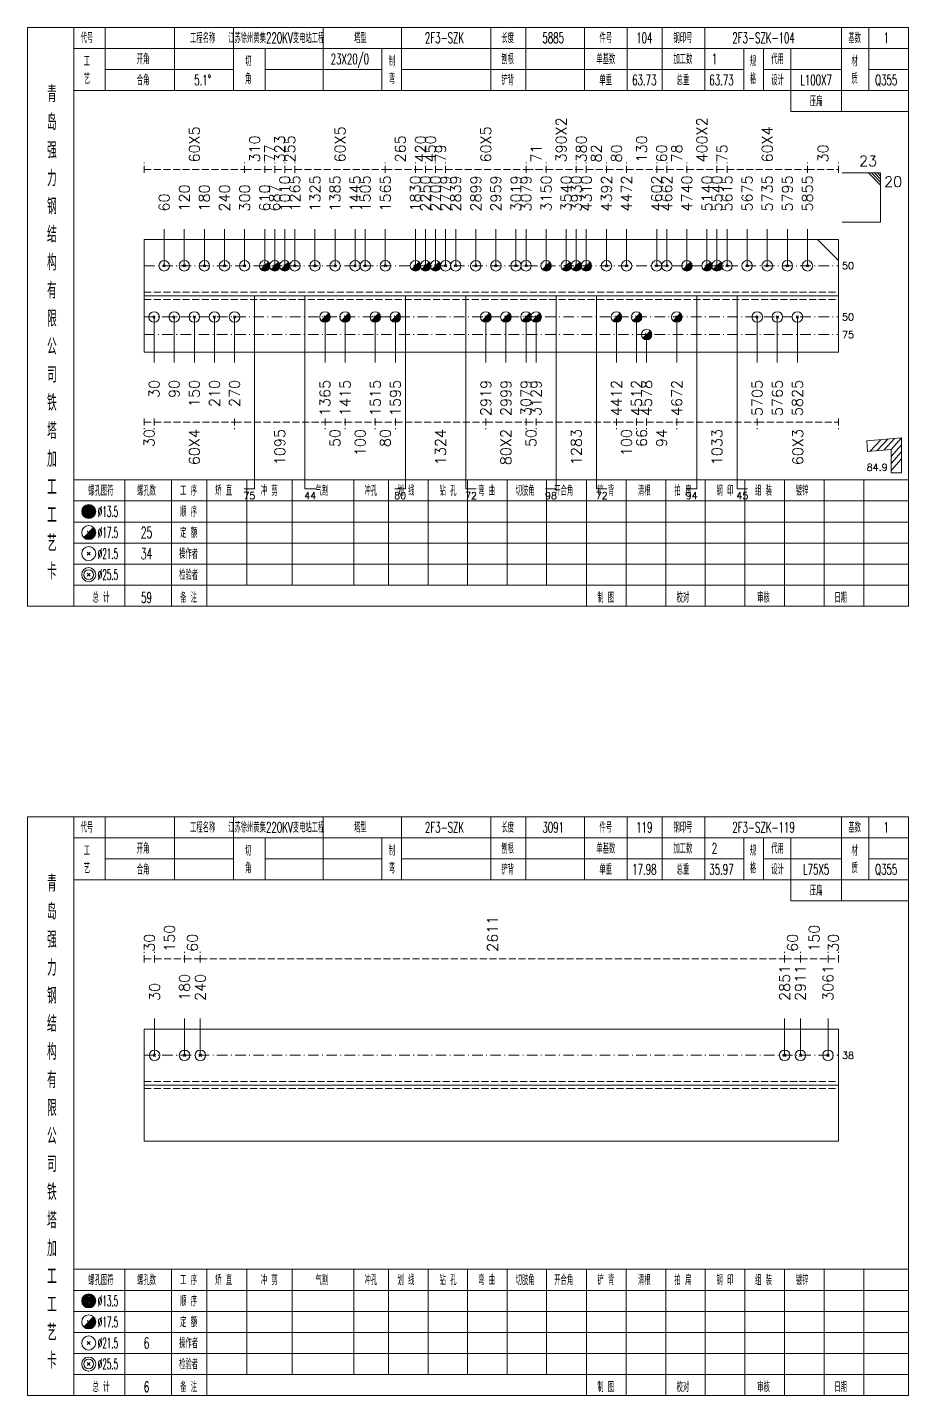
# Model space of a CAD drawing. Extents: x 0 to 4623, y -1159 to 4890.
# Drawn here: x 934.2 to 1185.6, y 4500 to 4890 of the extents above; entities that cross this region are included whole.
import ezdxf
from ezdxf.enums import TextEntityAlignment as Align

# ---------------------------------------------------------------- set-up
doc = ezdxf.new("R2010")
doc.units = 0
doc.header["$MEASUREMENT"] = 0
doc.linetypes.add('一点画线', pattern=[5.2, 3, -1, 0.2, -1])
doc.linetypes.add('虚线', pattern=[2.75, 2, -0.75])
doc.layers.get('0').update_dxf_attribs({"linetype": 'CONTINUOUS', "lineweight": 25})
for name, color, linetype, lineweight in [('1', 7, 'CONTINUOUS', 25), ('2', 7, 'CONTINUOUS', 25), ('4', 7, 'CONTINUOUS', 25), ('5', 7, 'CONTINUOUS', 25)]:
    doc.layers.add(name, color=color, linetype=linetype, lineweight=lineweight)
doc.styles.get("Standard").update_dxf_attribs({"font": 'simplex.shx', "width": 0.7, "height": 3, "bigfont": 'gbhzfs.shx'})

# ---------------------------------------------------------------- blocks, each defined once
blk = doc.blocks.new('孔21.5')
at = {"layer": '5', "color": 7, "linetype": 'Continuous', "lineweight": 13}
for p, q in [((-0.2, -0.2), (0.2, 0.2)), ((-0.2, 0.2), (0.2, -0.2))]:
    blk.add_line(p, q, dxfattribs=at)
blk.add_circle((0, 0), 1, dxfattribs=at)
blk = doc.blocks.new('孔17.5')
at = {"layer": '5', "color": 7, "linetype": 'Continuous', "lineweight": 13}
for p, q in [((-0.707, -0.707), (0.707, 0.707)), ((-0.2, 0.2), (0.2, -0.2))]:
    blk.add_line(p, q, dxfattribs=at)
blk.add_circle((0, 0), 1, dxfattribs=at)
for radius in [0.9, 0.8, 0.7, 0.6, 0.5, 0.4, 0.3, 0.2, 0.1]:
    blk.add_arc((0, 0), radius, 225, 45, dxfattribs=at)

msp = doc.modelspace()

# ---------------------------------------------------------------- linework, layer by layer
at = {"color": 8, "linetype": '虚线', "lineweight": 9}
for p, q in [((967.5, 4848.5), (967.5, 4851.5)), ((967.5, 4849.5), (996.172, 4849.5)), ((996.172, 4848.5), (996.172, 4851.5)), ((996.172, 4848.5), (996.172, 4851.5)), ((996.172, 4849.5), (1001.906, 4849.5)), ((1001.906, 4848.5), (1001.906, 4851.5)), ((1001.906, 4848.5), (1001.906, 4851.5)), ((1001.906, 4849.5), (1004.773, 4849.5)), ((1004.773, 4848.5), (1004.773, 4851.5)), ((1004.773, 4848.5), (1004.773, 4851.5)), ((1004.773, 4849.5), (1007.64, 4849.5)), ((1007.64, 4848.5), (1007.64, 4851.5)), ((1007.64, 4848.5), (1007.64, 4851.5)), ((1007.64, 4849.5), (1010.507, 4849.5)), ((1010.507, 4848.5), (1010.507, 4851.5)), ((1010.507, 4848.5), (1010.507, 4851.5)), ((1010.507, 4849.5), (1036.312, 4849.5)), ((1036.312, 4848.5), (1036.312, 4851.5)), ((1036.312, 4848.5), (1036.312, 4851.5)), ((1036.312, 4849.5), (1044.913, 4849.5)), ((1044.913, 4848.5), (1044.913, 4851.5)), ((1044.913, 4848.5), (1044.913, 4851.5)), ((1044.913, 4849.5), (1047.781, 4849.5)), ((1047.781, 4848.5), (1047.781, 4851.5)), ((1047.781, 4848.5), (1047.781, 4851.5)), ((1047.781, 4849.5), (1050.648, 4849.5)), ((1050.648, 4848.5), (1050.648, 4851.5)), ((1050.648, 4848.5), (1050.648, 4851.5)), ((1050.648, 4849.5), (1053.515, 4849.5)), ((1053.515, 4848.5), (1053.515, 4851.5)), ((1053.515, 4848.5), (1053.515, 4851.5)), ((1053.515, 4849.5), (1076.452, 4849.5)), ((1076.452, 4848.5), (1076.452, 4851.5)), ((1076.452, 4848.5), (1076.452, 4851.5)), ((1076.452, 4849.5), (1082.187, 4849.5)), ((1082.187, 4848.5), (1082.187, 4851.5)), ((1082.187, 4848.5), (1082.187, 4851.5)), ((1082.187, 4849.5), (1090.788, 4849.5)), ((1090.788, 4848.5), (1090.788, 4851.5)), ((1090.788, 4848.5), (1090.788, 4851.5)), ((1090.788, 4849.5), (1093.655, 4849.5)), ((1093.655, 4848.5), (1093.655, 4851.5)), ((1093.655, 4848.5), (1093.655, 4851.5)), ((1093.655, 4849.5), (1099.39, 4849.5)), ((1099.39, 4848.5), (1099.39, 4851.5)), ((1099.39, 4848.5), (1099.39, 4851.5)), ((1099.39, 4849.5), (1105.124, 4849.5)), ((1105.124, 4848.5), (1105.124, 4851.5)), ((1105.124, 4848.5), (1105.124, 4851.5)), ((1105.124, 4849.5), (1113.725, 4849.5)), ((1113.725, 4848.5), (1113.725, 4851.5)), ((1113.725, 4848.5), (1113.725, 4851.5)), ((1113.725, 4849.5), (1116.593, 4849.5)), ((1116.593, 4848.5), (1116.593, 4851.5)), ((1116.593, 4848.5), (1116.593, 4851.5)), ((1116.593, 4849.5), (1122.327, 4849.5)), ((1122.327, 4848.5), (1122.327, 4851.5)), ((1122.327, 4848.5), (1122.327, 4851.5)), ((1122.327, 4849.5), (1130.928, 4849.5)), ((1130.928, 4848.5), (1130.928, 4851.5)), ((1130.928, 4848.5), (1130.928, 4851.5)), ((1130.928, 4849.5), (1133.796, 4849.5)), ((1133.796, 4848.5), (1133.796, 4851.5)), ((1133.796, 4848.5), (1133.796, 4851.5)), ((1133.796, 4849.5), (1156.733, 4849.5)), ((1156.733, 4848.5), (1156.733, 4851.5)), ((1156.733, 4848.5), (1156.733, 4851.5)), ((1156.733, 4849.5), (1165.6, 4849.5)), ((1165.6, 4848.5), (1165.6, 4851.5)), ((967.5, 4778.5), (967.5, 4775.5)), ((967.5, 4777.5), (970.367, 4777.5)), ((970.367, 4778.5), (970.367, 4775.5)), ((970.367, 4778.5), (970.367, 4775.5)), ((970.367, 4777.5), (993.304, 4777.5)), ((993.304, 4778.5), (993.304, 4775.5)), ((993.304, 4778.5), (993.304, 4775.5)), ((993.304, 4777.5), (1019.109, 4777.5)), ((1019.109, 4778.5), (1019.109, 4775.5)), ((1019.109, 4778.5), (1019.109, 4775.5)), ((1019.109, 4777.5), (1024.843, 4777.5)), ((1024.843, 4778.5), (1024.843, 4775.5)), ((1024.843, 4778.5), (1024.843, 4775.5)), ((1024.843, 4777.5), (1033.445, 4777.5)), ((1033.445, 4778.5), (1033.445, 4775.5)), ((1033.445, 4778.5), (1033.445, 4775.5)), ((1033.445, 4777.5), (1039.179, 4777.5)), ((1039.179, 4778.5), (1039.179, 4775.5)), ((1039.179, 4778.5), (1039.179, 4775.5)), ((1039.179, 4777.5), (1064.984, 4777.5)), ((1064.984, 4778.5), (1064.984, 4775.5)), ((1064.984, 4778.5), (1064.984, 4775.5)), ((1064.984, 4777.5), (1076.452, 4777.5)), ((1076.452, 4778.5), (1076.452, 4775.5)), ((1076.452, 4778.5), (1076.452, 4775.5)), ((1076.452, 4777.5), (1079.319, 4777.5)), ((1079.319, 4778.5), (1079.319, 4775.5)), ((1079.319, 4778.5), (1079.319, 4775.5)), ((1079.319, 4777.5), (1102.257, 4777.5)), ((1102.257, 4778.5), (1102.257, 4775.5)), ((1102.257, 4778.5), (1102.257, 4775.5)), ((1102.257, 4777.5), (1107.991, 4777.5)), ((1107.991, 4778.5), (1107.991, 4775.5)), ((1107.991, 4778.5), (1107.991, 4775.5)), ((1107.991, 4777.5), (1110.858, 4777.5)), ((1110.858, 4778.5), (1110.858, 4775.5)), ((1110.858, 4778.5), (1110.858, 4775.5)), ((1110.858, 4777.5), (1119.46, 4777.5)), ((1119.46, 4778.5), (1119.46, 4775.5)), ((1119.46, 4778.5), (1119.46, 4775.5)), ((1119.46, 4777.5), (1142.397, 4777.5)), ((1142.397, 4778.5), (1142.397, 4775.5)), ((1142.397, 4778.5), (1142.397, 4775.5)), ((1142.397, 4777.5), (1165.6, 4777.5)), ((1165.6, 4778.5), (1165.6, 4775.5)), ((967.5, 4623.5), (967.5, 4626.5)), ((970.5, 4623.5), (970.5, 4626.5)), ((970.5, 4623.5), (970.5, 4626.5)), ((979.036, 4623.5), (979.036, 4626.5)), ((979.036, 4623.5), (979.036, 4626.5)), ((983.536, 4623.5), (983.536, 4626.5)), ((983.536, 4623.5), (983.536, 4626.5)), ((1150.219, 4623.5), (1150.219, 4626.5)), ((1150.219, 4623.5), (1150.219, 4626.5)), ((1154.719, 4623.5), (1154.719, 4626.5)), ((1154.719, 4623.5), (1154.719, 4626.5)), ((1162.6, 4623.5), (1162.6, 4626.5)), ((1162.6, 4623.5), (1162.6, 4626.5)), ((1165.6, 4623.5), (1165.6, 4626.5)), ((967.5, 4624.5), (970.5, 4624.5)), ((970.5, 4624.5), (979.036, 4624.5)), ((979.036, 4624.5), (983.536, 4624.5)), ((983.536, 4624.5), (1150.219, 4624.5)), ((1150.219, 4624.5), (1154.719, 4624.5)), ((1154.719, 4624.5), (1162.6, 4624.5)), ((1162.6, 4624.5), (1165.6, 4624.5))]:
    msp.add_line(p, q, dxfattribs=at)
at = {"color": 7, "linetype": 'Continuous', "lineweight": 13}
for p, q in [((1177.6, 4848.5), (1166.6, 4848.5)), ((1174.1, 4848.5), (1177.6, 4845)), ((1174.975, 4848.5), (1177.6, 4845.875)), ((1175.85, 4848.5), (1177.6, 4846.75)), ((1176.725, 4848.5), (1177.6, 4847.625)), ((1177.6, 4834.5), (1177.6, 4848.5)), ((973.234, 4822.05), (973.234, 4832.5)), ((978.969, 4822.05), (978.969, 4832.5)), ((984.703, 4822.05), (984.703, 4832.5)), ((990.437, 4822.05), (990.437, 4832.5)), ((996.172, 4822.05), (996.172, 4832.5)), ((1001.906, 4822.05), (1001.906, 4832.5)), ((1004.773, 4822.05), (1004.773, 4832.5)), ((1007.64, 4822.05), (1007.64, 4832.5)), ((1010.507, 4822.05), (1010.507, 4832.5)), ((1016.242, 4822.05), (1016.242, 4832.5)), ((1021.976, 4822.05), (1021.976, 4832.5)), ((1027.71, 4822.05), (1027.71, 4832.5)), ((1030.578, 4822.05), (1030.578, 4832.5)), ((1036.312, 4822.05), (1036.312, 4832.5)), ((1044.913, 4822.05), (1044.913, 4832.5)), ((1047.781, 4822.05), (1047.781, 4832.5)), ((1050.648, 4822.05), (1050.648, 4832.5)), ((1053.515, 4822.05), (1053.515, 4832.5)), ((1056.382, 4822.05), (1056.382, 4832.5)), ((1062.116, 4822.05), (1062.116, 4832.5)), ((1067.851, 4822.05), (1067.851, 4832.5)), ((1073.585, 4822.05), (1073.585, 4832.5)), ((1076.452, 4822.05), (1076.452, 4832.5)), ((1082.187, 4822.05), (1082.187, 4832.5)), ((1087.921, 4822.05), (1087.921, 4832.5)), ((1090.788, 4822.05), (1090.788, 4832.5)), ((1093.655, 4822.05), (1093.655, 4832.5)), ((1099.39, 4822.05), (1099.39, 4832.5)), ((1105.124, 4822.05), (1105.124, 4832.5)), ((1113.725, 4822.05), (1113.725, 4832.5)), ((1116.593, 4822.05), (1116.593, 4832.5)), ((1122.327, 4822.05), (1122.327, 4832.5)), ((1128.061, 4822.05), (1128.061, 4832.5)), ((1130.928, 4822.05), (1130.928, 4832.5)), ((1133.796, 4822.05), (1133.796, 4832.5)), ((1139.53, 4822.05), (1139.53, 4832.5)), ((1145.264, 4822.05), (1145.264, 4832.5)), ((1150.999, 4822.05), (1150.999, 4832.5)), ((1156.733, 4822.05), (1156.733, 4832.5)), ((1177.6, 4834.5), (1166.6, 4834.5)), ((1165.6, 4823.55), (1159.6, 4829.55)), ((970.367, 4807.45), (970.367, 4794.5)), ((976.101, 4807.45), (976.101, 4794.5)), ((981.836, 4807.45), (981.836, 4794.5)), ((987.57, 4807.45), (987.57, 4794.5)), ((993.304, 4807.45), (993.304, 4794.5)), ((1019.109, 4807.45), (1019.109, 4794.5)), ((1024.843, 4807.45), (1024.843, 4794.5)), ((1033.445, 4807.45), (1033.445, 4794.5)), ((1039.179, 4807.45), (1039.179, 4794.5)), ((1064.984, 4807.45), (1064.984, 4794.5)), ((1070.718, 4807.45), (1070.718, 4794.5)), ((1076.452, 4807.45), (1076.452, 4794.5)), ((1079.319, 4807.45), (1079.319, 4794.5)), ((1102.257, 4807.45), (1102.257, 4794.5)), ((1107.991, 4807.45), (1107.991, 4794.5)), ((1119.46, 4807.45), (1119.46, 4794.5)), ((1142.397, 4807.45), (1142.397, 4794.5)), ((1148.131, 4807.45), (1148.131, 4794.5)), ((1153.866, 4807.45), (1153.866, 4794.5)), ((1110.858, 4802.45), (1110.858, 4794.5)), ((970.5, 4597), (970.5, 4607.5)), ((979.036, 4597), (979.036, 4607.5)), ((983.536, 4597), (983.536, 4607.5)), ((1150.219, 4597), (1150.219, 4607.5)), ((1154.719, 4597), (1154.719, 4607.5)), ((1162.6, 4597), (1162.6, 4607.5))]:
    msp.add_line(p, q, dxfattribs=at)
at = {"color": 7, "linetype": 'Continuous', "lineweight": 18}
for p, q in [((967.5, 4829.55), (967.5, 4797.45)), ((967.5, 4829.55), (1165.6, 4829.55)), ((1165.6, 4829.55), (1165.6, 4797.45)), ((967.5, 4813.5), (1165.6, 4813.5)), ((967.5, 4604.5), (967.5, 4572.5)), ((967.5, 4604.5), (1165.6, 4604.5)), ((1165.6, 4604.5), (1165.6, 4572.5)), ((967.5, 4588.5), (1165.6, 4588.5))]:
    msp.add_line(p, q, dxfattribs=at)
at = {"color": 3, "linetype": '一点画线', "lineweight": 13}
for p, q in [((967.5, 4822.05), (1165.6, 4822.05)), ((967.5, 4807.45), (1165.6, 4807.45)), ((967.5, 4802.45), (1165.6, 4802.45)), ((967.5, 4597), (1165.6, 4597))]:
    msp.add_line(p, q, dxfattribs=at)
at = {"color": 1, "linetype": '虚线', "lineweight": 18}
for p, q in [((967.5, 4814.55), (1165.6, 4814.55)), ((967.5, 4812.45), (1165.6, 4812.45)), ((967.5, 4589.5), (1165.6, 4589.5)), ((967.5, 4587.5), (1165.6, 4587.5))]:
    msp.add_line(p, q, dxfattribs=at)
at = {"layer": '1', "color": 7, "linetype": 'Continuous', "lineweight": 18}
for p, q in [((967.5, 4797.45), (1165.6, 4797.45)), ((967.5, 4572.5), (1165.6, 4572.5))]:
    msp.add_line(p, q, dxfattribs=at)
at = {"layer": '2', "color": 7, "linetype": 'Continuous', "lineweight": 13}
for p, q in [((999.039, 4813.5), (999.039, 4758.5)), ((1013.375, 4813.5), (1013.375, 4758.5)), ((1042.046, 4813.5), (1042.046, 4758.5)), ((1059.249, 4813.5), (1059.249, 4758.5)), ((1085.054, 4813.5), (1085.054, 4758.5)), ((1096.522, 4813.5), (1096.522, 4758.5)), ((1125.194, 4813.5), (1125.194, 4758.5)), ((1136.663, 4813.5), (1136.663, 4758.5)), ((1183.6, 4773), (1173.64, 4772.111)), ((1173.64, 4772.111), (1173.906, 4769.123)), ((1173.906, 4769.123), (1180.6, 4769.72)), ((1174.624, 4769.187), (1177.624, 4772.467)), ((1176.616, 4769.365), (1179.616, 4772.644)), ((1178.608, 4769.543), (1181.608, 4772.822)), ((1180.6, 4769.72), (1183.6, 4773)), ((1180.6, 4767.72), (1183.6, 4771)), ((1180.6, 4769.72), (1180.6, 4763)), ((1183.6, 4763), (1183.6, 4773)), ((1180.6, 4765.72), (1183.6, 4769)), ((1180.6, 4763.72), (1183.6, 4767)), ((1180.6, 4763), (1183.6, 4763)), ((999.039, 4758.5), (996.039, 4758.5)), ((1013.375, 4758.5), (1016.375, 4758.5)), ((1042.046, 4758.5), (1039.046, 4758.5)), ((1059.249, 4758.5), (1062.249, 4758.5)), ((1085.054, 4758.5), (1082.054, 4758.5)), ((1096.522, 4758.5), (1099.522, 4758.5)), ((1125.194, 4758.5), (1122.194, 4758.5)), ((1136.663, 4758.5), (1139.663, 4758.5))]:
    msp.add_line(p, q, dxfattribs=at)
at = {"layer": '4', "color": 1, "linetype": 'Continuous', "lineweight": 18}
for p, q in [((947.5, 4725), (947.5, 4890)), ((956.4, 4872), (956.4, 4890)), ((976.2, 4872), (976.2, 4890)), ((993, 4872), (993, 4890)), ((1018.6, 4872), (1018.6, 4890)), ((1040.9, 4872), (1040.9, 4890)), ((1066.4, 4872), (1066.4, 4890)), ((1076.4, 4872), (1076.4, 4890)), ((1093.1, 4872), (1093.1, 4890)), ((1105.3, 4872), (1105.3, 4890)), ((1115.3, 4872), (1115.3, 4890)), ((1127.5, 4872), (1127.5, 4890)), ((1166.4, 4866), (1166.4, 4890)), ((1174.2, 4872), (1174.2, 4890)), ((947.5, 4884), (1185.6, 4884)), ((1002, 4872), (1002, 4884)), ((1035.3, 4872), (1035.3, 4884)), ((1138.6, 4872), (1138.6, 4884)), ((1144.2, 4872), (1144.2, 4884)), ((1152, 4866), (1152, 4884)), ((956.4, 4878), (993, 4878)), ((1002, 4878), (1035.3, 4878)), ((1040.9, 4878), (1138.6, 4878)), ((1144.2, 4878), (1166.4, 4878)), ((1174.2, 4878), (1185.6, 4878)), ((947.5, 4872), (1185.6, 4872)), ((1152, 4866), (1185.6, 4866)), ((947.5, 4761), (1185.6, 4761)), ((962, 4725), (962, 4761)), ((975.3, 4725), (975.3, 4761)), ((985.4, 4725), (985.4, 4761)), ((996.8, 4731), (996.8, 4761)), ((1009.7, 4731), (1009.7, 4761)), ((1027.3, 4731), (1027.3, 4761)), ((1037.2, 4731), (1037.2, 4761)), ((1048.5, 4731), (1048.5, 4761)), ((1059.8, 4731), (1059.8, 4761)), ((1071.1, 4731), (1071.1, 4761)), ((1082.3, 4731), (1082.3, 4761)), ((1093.7, 4731), (1093.7, 4761)), ((1105, 4731), (1105, 4761)), ((1116.3, 4731), (1116.3, 4761)), ((1127.6, 4731), (1127.6, 4761)), ((1138.9, 4731), (1138.9, 4761)), ((1150.2, 4731), (1150.2, 4761)), ((1161.5, 4731), (1161.5, 4761)), ((1172.8, 4731), (1172.8, 4761)), ((947.5, 4755), (1185.6, 4755)), ((947.5, 4749), (1185.6, 4749)), ((947.5, 4743), (1185.6, 4743)), ((947.5, 4737), (1185.6, 4737)), ((947.5, 4731), (1185.6, 4731)), ((1093.7, 4725), (1093.7, 4731)), ((1105, 4725), (1105, 4731)), ((1116.3, 4725), (1116.3, 4731)), ((1127.6, 4725), (1127.6, 4731)), ((1138.9, 4725), (1138.9, 4731)), ((1150.2, 4725), (1150.2, 4731)), ((1161.5, 4725), (1161.5, 4731)), ((1172.8, 4725), (1172.8, 4731)), ((947.5, 4500), (947.5, 4665)), ((956.4, 4647), (956.4, 4665)), ((976.2, 4647), (976.2, 4665)), ((993, 4647), (993, 4665)), ((1018.6, 4647), (1018.6, 4665)), ((1040.9, 4647), (1040.9, 4665)), ((1066.4, 4647), (1066.4, 4665)), ((1076.4, 4647), (1076.4, 4665)), ((1093.1, 4647), (1093.1, 4665)), ((1105.3, 4647), (1105.3, 4665)), ((1115.3, 4647), (1115.3, 4665)), ((1127.5, 4647), (1127.5, 4665)), ((1166.4, 4641), (1166.4, 4665)), ((1174.2, 4647), (1174.2, 4665)), ((947.5, 4659), (1185.6, 4659)), ((1002, 4647), (1002, 4659)), ((1035.3, 4647), (1035.3, 4659)), ((1138.6, 4647), (1138.6, 4659)), ((1144.2, 4647), (1144.2, 4659)), ((1152, 4641), (1152, 4659)), ((956.4, 4653), (993, 4653)), ((1002, 4653), (1035.3, 4653)), ((1040.9, 4653), (1138.6, 4653)), ((1144.2, 4653), (1166.4, 4653)), ((1174.2, 4653), (1185.6, 4653)), ((947.5, 4647), (1185.6, 4647)), ((1152, 4641), (1185.6, 4641)), ((947.5, 4536), (1185.6, 4536)), ((962, 4500), (962, 4536)), ((975.3, 4500), (975.3, 4536)), ((985.4, 4500), (985.4, 4536)), ((996.8, 4506), (996.8, 4536)), ((1009.7, 4506), (1009.7, 4536)), ((1027.3, 4506), (1027.3, 4536)), ((1037.2, 4506), (1037.2, 4536)), ((1048.5, 4506), (1048.5, 4536)), ((1059.8, 4506), (1059.8, 4536)), ((1071.1, 4506), (1071.1, 4536)), ((1082.3, 4506), (1082.3, 4536)), ((1093.7, 4506), (1093.7, 4536)), ((1105, 4506), (1105, 4536)), ((1116.3, 4506), (1116.3, 4536)), ((1127.6, 4506), (1127.6, 4536)), ((1138.9, 4506), (1138.9, 4536)), ((1150.2, 4506), (1150.2, 4536)), ((1161.5, 4506), (1161.5, 4536)), ((1172.8, 4506), (1172.8, 4536)), ((947.5, 4530), (1185.6, 4530)), ((947.5, 4524), (1185.6, 4524)), ((947.5, 4518), (1185.6, 4518)), ((947.5, 4512), (1185.6, 4512)), ((947.5, 4506), (1185.6, 4506)), ((1093.7, 4500), (1093.7, 4506)), ((1105, 4500), (1105, 4506)), ((1116.3, 4500), (1116.3, 4506)), ((1127.6, 4500), (1127.6, 4506)), ((1138.9, 4500), (1138.9, 4506)), ((1150.2, 4500), (1150.2, 4506)), ((1161.5, 4500), (1161.5, 4506)), ((1172.8, 4500), (1172.8, 4506))]:
    msp.add_line(p, q, dxfattribs=at)
at = {"layer": '4', "color": 7, "linetype": 'Continuous', "lineweight": 13}
for p, q in [((951.5, 4751.8), (951.9, 4752.2)), ((951.9, 4751.8), (951.5, 4752.2)), ((950.286, 4744.586), (953.114, 4747.414)), ((951.3, 4746.4), (952.1, 4745.6)), ((951.3, 4739.6), (952.1, 4740.4)), ((951.3, 4740.4), (952.1, 4739.6)), ((951.3, 4733.6), (952.1, 4734.4)), ((951.3, 4734.4), (952.1, 4733.6)), ((951.5, 4526.8), (951.9, 4527.2)), ((951.9, 4526.8), (951.5, 4527.2)), ((950.286, 4519.586), (953.114, 4522.414)), ((951.3, 4521.4), (952.1, 4520.6)), ((951.3, 4514.6), (952.1, 4515.4)), ((951.3, 4515.4), (952.1, 4514.6)), ((951.3, 4508.6), (952.1, 4509.4)), ((951.3, 4509.4), (952.1, 4508.6))]:
    msp.add_line(p, q, dxfattribs=at)
at = {"layer": '4', "color": 1, "linetype": 'Continuous', "lineweight": 18}
for points in [[(934.2, 4890), (934.2, 4725), (1185.6, 4725), (1185.6, 4890)], [(934.2, 4665), (934.2, 4500), (1185.6, 4500), (1185.6, 4665)]]:
    msp.add_lwpolyline(points, close=True, dxfattribs=at)
at = {"layer": '4', "color": 7, "linetype": 'Continuous', "lineweight": 13}
for centre, radius in [((951.7, 4752), 2), ((951.7, 4752), 1.8), ((951.7, 4752), 1.6), ((951.7, 4752), 1.4), ((951.7, 4752), 1.2), ((951.7, 4752), 1), ((951.7, 4752), 0.8), ((951.7, 4752), 0.6), ((951.7, 4752), 0.4), ((951.7, 4752), 0.2), ((951.7, 4746), 2), ((951.7, 4740), 2), ((951.7, 4734), 2), ((951.7, 4734), 1.4), ((951.7, 4527), 2), ((951.7, 4527), 1.8), ((951.7, 4527), 1.6), ((951.7, 4527), 1.4), ((951.7, 4527), 1.2), ((951.7, 4527), 1), ((951.7, 4527), 0.8), ((951.7, 4527), 0.6), ((951.7, 4527), 0.4), ((951.7, 4527), 0.2), ((951.7, 4521), 2), ((951.7, 4515), 2), ((951.7, 4509), 2), ((951.7, 4509), 1.4)]:
    msp.add_circle(centre, radius, dxfattribs=at)
for centre, radius in [((951.7, 4746), 1.8), ((951.7, 4746), 1.6), ((951.7, 4746), 1.4), ((951.7, 4746), 1.2), ((951.7, 4746), 1), ((951.7, 4746), 0.8), ((951.7, 4746), 0.6), ((951.7, 4746), 0.4), ((951.7, 4746), 0.2), ((951.7, 4521), 1.8), ((951.7, 4521), 1.6), ((951.7, 4521), 1.4), ((951.7, 4521), 1.2), ((951.7, 4521), 1), ((951.7, 4521), 0.8), ((951.7, 4521), 0.6), ((951.7, 4521), 0.4), ((951.7, 4521), 0.2)]:
    msp.add_arc(centre, radius, 225, 45, dxfattribs=at)

# ---------------------------------------------------------------- block references
at = {"color": 7, "linetype": 'Continuous', "lineweight": 13, "xscale": 1.5, "yscale": 1.5, "zscale": 1.5}
for name, p in [('孔21.5', (973.234, 4822.05)), ('孔21.5', (978.969, 4822.05)), ('孔21.5', (984.703, 4822.05)), ('孔21.5', (990.437, 4822.05)), ('孔21.5', (996.172, 4822.05)), ('孔17.5', (1001.906, 4822.05)), ('孔17.5', (1004.773, 4822.05)), ('孔17.5', (1007.64, 4822.05)), ('孔21.5', (1010.507, 4822.05)), ('孔21.5', (1016.242, 4822.05)), ('孔21.5', (1021.976, 4822.05)), ('孔21.5', (1027.71, 4822.05)), ('孔21.5', (1030.578, 4822.05)), ('孔21.5', (1036.312, 4822.05)), ('孔17.5', (1044.913, 4822.05)), ('孔17.5', (1047.781, 4822.05)), ('孔17.5', (1050.648, 4822.05)), ('孔21.5', (1053.515, 4822.05)), ('孔21.5', (1056.382, 4822.05)), ('孔21.5', (1062.116, 4822.05)), ('孔21.5', (1067.851, 4822.05)), ('孔21.5', (1073.585, 4822.05)), ('孔21.5', (1076.452, 4822.05)), ('孔17.5', (1082.187, 4822.05)), ('孔17.5', (1087.921, 4822.05)), ('孔17.5', (1090.788, 4822.05)), ('孔17.5', (1093.655, 4822.05)), ('孔21.5', (1099.39, 4822.05)), ('孔21.5', (1105.124, 4822.05)), ('孔21.5', (1113.725, 4822.05)), ('孔21.5', (1116.593, 4822.05)), ('孔17.5', (1122.327, 4822.05)), ('孔17.5', (1128.061, 4822.05)), ('孔17.5', (1130.928, 4822.05)), ('孔21.5', (1133.796, 4822.05)), ('孔21.5', (1139.53, 4822.05)), ('孔21.5', (1145.264, 4822.05)), ('孔21.5', (1150.999, 4822.05)), ('孔21.5', (1156.733, 4822.05)), ('孔21.5', (970.5, 4597)), ('孔21.5', (979.036, 4597)), ('孔21.5', (983.536, 4597)), ('孔21.5', (1150.219, 4597)), ('孔21.5', (1154.719, 4597)), ('孔21.5', (1162.6, 4597))]:
    msp.add_blockref(name, p, dxfattribs=at)
at = {"layer": '1', "color": 7, "linetype": 'Continuous', "lineweight": 13, "xscale": 1.5, "yscale": 1.5, "zscale": 1.5}
for name, p in [('孔21.5', (970.367, 4807.45)), ('孔21.5', (976.101, 4807.45)), ('孔21.5', (981.836, 4807.45)), ('孔21.5', (987.57, 4807.45)), ('孔21.5', (993.304, 4807.45)), ('孔17.5', (1019.109, 4807.45)), ('孔17.5', (1024.843, 4807.45)), ('孔17.5', (1033.445, 4807.45)), ('孔17.5', (1039.179, 4807.45)), ('孔17.5', (1064.984, 4807.45)), ('孔17.5', (1070.718, 4807.45)), ('孔17.5', (1076.452, 4807.45)), ('孔17.5', (1079.319, 4807.45)), ('孔17.5', (1102.257, 4807.45)), ('孔17.5', (1107.991, 4807.45)), ('孔17.5', (1119.46, 4807.45)), ('孔21.5', (1142.397, 4807.45)), ('孔21.5', (1148.131, 4807.45)), ('孔21.5', (1153.866, 4807.45)), ('孔17.5', (1110.858, 4802.45))]:
    msp.add_blockref(name, p, dxfattribs=at)

# ---------------------------------------------------------------- texts
at = {"color": 8, "linetype": 'Continuous', "lineweight": 9}
for s, p in [('390X2', (1086.487, 4851.5)), ('400X2', (1126.628, 4851.5)), ('60X5', (981.836, 4851.5)), ('60X5', (1023.41, 4851.5)), ('60X5', (1064.984, 4851.5)), ('60X4', (1145.264, 4851.5)), ('310', (999.039, 4851.5)), ('77', (1003.34, 4851.5)), ('323', (1006.207, 4851.5)), ('255', (1009.074, 4851.5)), ('265', (1040.613, 4851.5)), ('420', (1046.347, 4851.5)), ('450', (1049.214, 4851.5)), ('79', (1052.081, 4851.5)), ('380', (1092.222, 4851.5)), ('82', (1096.522, 4851.5)), ('80', (1102.257, 4851.5)), ('130', (1109.425, 4851.5)), ('60', (1115.159, 4851.5)), ('78', (1119.46, 4851.5)), ('75', (1132.362, 4851.5)), ('30', (1161.166, 4851.5)), ('71', (1079.319, 4851.5)), ('150', (974.768, 4626.5)), ('2611', (1066.877, 4626.5)), ('150', (1158.659, 4626.5)), ('30', (969, 4626.5)), ('60', (981.286, 4626.5)), ('60', (1152.469, 4626.5)), ('30', (1164.1, 4626.5))]:
    msp.add_text(s, height=3, rotation=90, dxfattribs=at).set_placement(p, align=Align.MIDDLE_LEFT)
at = {"color": 7, "linetype": 'Continuous', "lineweight": 13}
msp.add_text('23', height=3, dxfattribs=at).set_placement((1176.6, 4849.5), align=Align.BOTTOM_RIGHT)
for s, p in [('120', (978.969, 4837.5)), ('180', (984.703, 4837.5)), ('240', (990.437, 4837.5)), ('300', (996.172, 4837.5)), ('610', (1001.906, 4837.5)), ('687', (1004.773, 4837.5)), ('1010', (1007.64, 4837.5)), ('1265', (1010.507, 4837.5)), ('1325', (1016.242, 4837.5)), ('1385', (1021.976, 4837.5)), ('1445', (1027.71, 4837.5)), ('1505', (1030.578, 4837.5)), ('1565', (1036.312, 4837.5)), ('1830', (1044.913, 4837.5)), ('2250', (1047.781, 4837.5)), ('2700', (1050.648, 4837.5)), ('2779', (1053.515, 4837.5)), ('2839', (1056.382, 4837.5)), ('2899', (1062.116, 4837.5)), ('2959', (1067.851, 4837.5)), ('3019', (1073.585, 4837.5)), ('3079', (1076.452, 4837.5)), ('3150', (1082.187, 4837.5)), ('3540', (1087.921, 4837.5)), ('3930', (1090.788, 4837.5)), ('4310', (1093.655, 4837.5)), ('4392', (1099.39, 4837.5)), ('4472', (1105.124, 4837.5)), ('4602', (1113.725, 4837.5)), ('4662', (1116.593, 4837.5)), ('4740', (1122.327, 4837.5)), ('5140', (1128.061, 4837.5)), ('5540', (1130.928, 4837.5)), ('5615', (1133.796, 4837.5)), ('5675', (1139.53, 4837.5)), ('5735', (1145.264, 4837.5)), ('5795', (1150.999, 4837.5)), ('5855', (1156.733, 4837.5)), ('60', (973.234, 4837.5)), ('2851', (1150.219, 4612.5)), ('2911', (1154.719, 4612.5)), ('3061', (1162.6, 4612.5)), ('180', (979.036, 4612.5)), ('240', (983.536, 4612.5)), ('30', (970.5, 4612.5))]:
    msp.add_text(s, height=3, rotation=90, dxfattribs=at).set_placement(p, align=Align.MIDDLE_LEFT)
msp.add_text('20', height=3, dxfattribs=at).set_placement((1178.6, 4847.5), align=Align.TOP_LEFT)
for s, p in [('50', (1166.6, 4822.05)), ('50', (1166.6, 4807.45)), ('75', (1166.6, 4802.45)), ('38', (1166.6, 4597))]:
    msp.add_text(s, height=2, dxfattribs=at).set_placement(p, align=Align.MIDDLE_LEFT)
at = {"color": 8, "linetype": 'Continuous', "lineweight": 9}
for s, p in [('30', (968.934, 4775.5)), ('60X4', (981.836, 4775.5)), ('1095', (1006.207, 4775.5)), ('50', (1021.976, 4775.5)), ('100', (1029.144, 4775.5)), ('80', (1036.312, 4775.5)), ('1324', (1052.081, 4775.5)), ('80X2', (1070.718, 4775.5)), ('50', (1077.886, 4775.5)), ('1283', (1090.788, 4775.5)), ('100', (1105.124, 4775.5)), ('66', (1109.425, 4775.5)), ('94', (1115.159, 4775.5)), ('1033', (1130.928, 4775.5)), ('60X3', (1153.999, 4775.5))]:
    msp.add_text(s, height=3, rotation=90, dxfattribs=at).set_placement(p, align=Align.MIDDLE_RIGHT)
at = {"layer": '1', "color": 7, "linetype": 'Continuous', "lineweight": 13}
for s, p in [('30', (970.367, 4789.5)), ('90', (976.101, 4789.5)), ('150', (981.836, 4789.5)), ('210', (987.57, 4789.5)), ('270', (993.304, 4789.5)), ('1365', (1019.109, 4789.5)), ('1415', (1024.843, 4789.5)), ('1515', (1033.445, 4789.5)), ('1595', (1039.179, 4789.5)), ('2919', (1064.984, 4789.5)), ('2999', (1070.718, 4789.5)), ('3079', (1076.452, 4789.5)), ('3129', (1079.319, 4789.5)), ('4412', (1102.257, 4789.5)), ('4512', (1107.991, 4789.5)), ('4578', (1110.858, 4789.5)), ('4672', (1119.46, 4789.5)), ('5705', (1142.397, 4789.5)), ('5765', (1148.131, 4789.5)), ('5825', (1153.866, 4789.5))]:
    msp.add_text(s, height=3, rotation=90, dxfattribs=at).set_placement(p, align=Align.MIDDLE_RIGHT)
at = {"layer": '2', "color": 7, "linetype": 'Continuous', "lineweight": 13}
msp.add_text('84.9', height=2, dxfattribs=at).set_placement((1179.6, 4763), align=Align.BOTTOM_RIGHT)
for s, p in [('75', (997.539, 4757.5)), ('44', (1014.875, 4757.5)), ('80', (1040.546, 4757.5)), ('72', (1060.749, 4757.5)), ('98', (1083.554, 4757.5)), ('72', (1098.022, 4757.5)), ('94', (1123.694, 4757.5)), ('45', (1138.163, 4757.5))]:
    msp.add_text(s, height=2, dxfattribs=at).set_placement(p, align=Align.TOP_CENTER)
at = {"layer": '4', "color": 1, "linetype": 'Continuous', "lineweight": 13}
for s, height, width, p in [('代号', 3, 0.6, (951.2, 4887)), ('工程名称', 3, 0.6, (984.2, 4887)), ('江苏徐州黄集220KV变电站工程', 3, 0.6, (1005.2, 4887)), ('塔型', 3, 0.6, (1029.2, 4887)), ('2F3-SZK', 3, 0.6, (1053.2, 4887)), ('长度', 3, 0.6, (1071.2, 4887)), ('5885', 3, 0.6, (1084.2, 4887)), ('件号', 3, 0.6, (1099.2, 4887)), ('104', 3, 0.6, (1110.2, 4887)), ('钢印号', 3, 0.6, (1121.2, 4887)), ('2F3-SZK-104', 3, 0.6, (1144.2, 4887)), ('基数', 3, 0.6, (1170.2, 4887)), ('1', 3, 0.6, (1179.2, 4887)), ('开角', 3, 0.6, (967.2, 4881)), ('23X20/0', 3, 0.6, (1026.2, 4881)), ('刨根', 3, 0.6, (1071.2, 4881)), ('单基数', 3, 0.6, (1099.2, 4881)), ('加工数', 3, 0.6, (1121.2, 4881)), ('工', 3, 0.6, (951.2, 4880.4)), ('切', 3, 0.6, (997.2, 4880.4)), ('制', 3, 0.6, (1038.2, 4880.4)), ('1', 3, 0.6, (1130.2, 4881)), ('规', 3, 0.6, (1141.2, 4880.4)), ('代用', 3, 0.6, (1148.2, 4881)), ('材', 3, 0.6, (1170.2, 4880.4)), ('艺', 3, 0.6, (951.2, 4875.4)), ('合角', 3, 0.6, (967.2, 4875)), ('5.1%%d', 3, 0.6, (984.2, 4875)), ('角', 3, 0.6, (997.2, 4875.4)), ('弯', 3, 0.6, (1038.2, 4875.4)), ('铲背', 3, 0.6, (1071.2, 4875)), ('单重', 3, 0.6, (1099.2, 4875)), ('63.73', 3, 0.6, (1110.2, 4875)), ('总重', 3, 0.6, (1121.2, 4875)), ('63.73', 3, 0.6, (1132.2, 4875)), ('格', 3, 0.6, (1141.2, 4875.4)), ('设计', 3, 0.6, (1148.2, 4875)), ('L100X7', 3, 0.6, (1159.2, 4875)), ('质', 3, 0.6, (1170.2, 4875.4)), ('Q355', 3, 0.6, (1179.2, 4875)), ('青', 4.6, 0.8, (941.2, 4871)), ('压扁', 3, 0.6, (1159.2, 4869)), ('岛', 4.6, 0.8, (941.2, 4863)), ('强', 4.6, 0.8, (941.2, 4855)), ('力', 4.6, 0.8, (941.2, 4847)), ('钢', 4.6, 0.8, (941.2, 4839)), ('结', 4.6, 0.8, (941.2, 4831)), ('构', 4.6, 0.8, (941.2, 4823)), ('有', 4.6, 0.8, (941.2, 4815)), ('限', 4.6, 0.8, (941.2, 4807)), ('公', 4.6, 0.8, (941.2, 4799)), ('司', 4.6, 0.8, (941.2, 4791)), ('铁', 4.6, 0.8, (941.2, 4783)), ('塔', 4.6, 0.8, (941.2, 4775)), ('加', 4.6, 0.8, (941.2, 4767)), ('工', 4.6, 0.8, (941.2, 4759)), ('螺孔图符', 3, 0.6, (955.2, 4758)), ('螺孔数', 3, 0.6, (968.2, 4758)), ('工 序', 3, 0.6, (980.2, 4758)), ('矫 直', 3, 0.6, (990.2, 4758)), ('冲 剪', 3, 0.6, (1003.2, 4758)), ('气割', 3, 0.6, (1018.2, 4758)), ('冲孔', 3, 0.6, (1032.2, 4758)), ('划 线', 3, 0.6, (1042.2, 4758)), ('钻 孔', 3, 0.6, (1054.2, 4758)), ('弯 曲', 3, 0.6, (1065.2, 4758)), ('切肢角', 3, 0.6, (1076.2, 4758)), ('开合角', 3, 0.6, (1087.2, 4758)), ('铲 背', 3, 0.6, (1099.2, 4758)), ('清根', 3, 0.6, (1110.2, 4758)), ('拍 扁', 3, 0.6, (1121.2, 4758)), ('钢 印', 3, 0.6, (1133.2, 4758)), ('组 装', 3, 0.6, (1144.2, 4758)), ('镀锌', 3, 0.6, (1155.2, 4758)), ('工', 4.6, 0.8, (941.2, 4751)), ('%%C13.5', 3, 0.5, (957.2, 4752)), ('顺 序', 3, 0.6, (980.2, 4752)), ('%%C17.5', 3, 0.5, (957.2, 4746)), ('25', 3.2, 0.6, (968.2, 4746)), ('定 额', 3, 0.6, (980.2, 4746)), ('艺', 4.6, 0.8, (941.2, 4743)), ('%%C21.5', 3, 0.5, (957.2, 4740)), ('34', 3.2, 0.6, (968.2, 4740)), ('操作者', 3, 0.6, (980.2, 4740)), ('卡', 4.6, 0.8, (941.2, 4735)), ('%%C25.5', 3, 0.5, (957.2, 4734)), ('检验者', 3, 0.6, (980.2, 4734)), ('总 计', 3, 0.6, (955.2, 4727.5)), ('59', 3, 0.6, (968.2, 4727.5)), ('备 注', 3, 0.6, (980.2, 4727.5)), ('制 图', 3, 0.6, (1099.2, 4727.5)), ('校对', 3, 0.6, (1121.2, 4727.5)), ('审核', 3, 0.6, (1144.2, 4727.5)), ('日期', 3, 0.6, (1166.2, 4727.5)), ('代号', 3, 0.6, (951.2, 4662)), ('工程名称', 3, 0.6, (984.2, 4662)), ('江苏徐州黄集220KV变电站工程', 3, 0.6, (1005.2, 4662)), ('塔型', 3, 0.6, (1029.2, 4662)), ('2F3-SZK', 3, 0.6, (1053.2, 4662)), ('长度', 3, 0.6, (1071.2, 4662)), ('3091', 3, 0.6, (1084.2, 4662)), ('件号', 3, 0.6, (1099.2, 4662)), ('119', 3, 0.6, (1110.2, 4662)), ('钢印号', 3, 0.6, (1121.2, 4662)), ('2F3-SZK-119', 3, 0.6, (1144.2, 4662)), ('基数', 3, 0.6, (1170.2, 4662)), ('1', 3, 0.6, (1179.2, 4662)), ('工', 3, 0.6, (951.2, 4655.4)), ('开角', 3, 0.6, (967.2, 4656)), ('切', 3, 0.6, (997.2, 4655.4)), ('制', 3, 0.6, (1038.2, 4655.4)), ('刨根', 3, 0.6, (1071.2, 4656)), ('单基数', 3, 0.6, (1099.2, 4656)), ('加工数', 3, 0.6, (1121.2, 4656)), ('2', 3, 0.6, (1130.2, 4656)), ('规', 3, 0.6, (1141.2, 4655.4)), ('代用', 3, 0.6, (1148.2, 4656)), ('材', 3, 0.6, (1170.2, 4655.4)), ('艺', 3, 0.6, (951.2, 4650.4)), ('合角', 3, 0.6, (967.2, 4650)), ('角', 3, 0.6, (997.2, 4650.4)), ('弯', 3, 0.6, (1038.2, 4650.4)), ('铲背', 3, 0.6, (1071.2, 4650)), ('单重', 3, 0.6, (1099.2, 4650)), ('17.98', 3, 0.6, (1110.2, 4650)), ('总重', 3, 0.6, (1121.2, 4650)), ('35.97', 3, 0.6, (1132.2, 4650)), ('格', 3, 0.6, (1141.2, 4650.4)), ('设计', 3, 0.6, (1148.2, 4650)), ('L75X5', 3, 0.6, (1159.2, 4650)), ('质', 3, 0.6, (1170.2, 4650.4)), ('Q355', 3, 0.6, (1179.2, 4650)), ('青', 4.6, 0.8, (941.2, 4646)), ('压扁', 3, 0.6, (1159.2, 4644)), ('岛', 4.6, 0.8, (941.2, 4638)), ('强', 4.6, 0.8, (941.2, 4630)), ('力', 4.6, 0.8, (941.2, 4622)), ('钢', 4.6, 0.8, (941.2, 4614)), ('结', 4.6, 0.8, (941.2, 4606)), ('构', 4.6, 0.8, (941.2, 4598)), ('有', 4.6, 0.8, (941.2, 4590)), ('限', 4.6, 0.8, (941.2, 4582)), ('公', 4.6, 0.8, (941.2, 4574)), ('司', 4.6, 0.8, (941.2, 4566)), ('铁', 4.6, 0.8, (941.2, 4558)), ('塔', 4.6, 0.8, (941.2, 4550)), ('加', 4.6, 0.8, (941.2, 4542)), ('工', 4.6, 0.8, (941.2, 4534)), ('螺孔图符', 3, 0.6, (955.2, 4533)), ('螺孔数', 3, 0.6, (968.2, 4533)), ('工 序', 3, 0.6, (980.2, 4533)), ('矫 直', 3, 0.6, (990.2, 4533)), ('冲 剪', 3, 0.6, (1003.2, 4533)), ('气割', 3, 0.6, (1018.2, 4533)), ('冲孔', 3, 0.6, (1032.2, 4533)), ('划 线', 3, 0.6, (1042.2, 4533)), ('钻 孔', 3, 0.6, (1054.2, 4533)), ('弯 曲', 3, 0.6, (1065.2, 4533)), ('切肢角', 3, 0.6, (1076.2, 4533)), ('开合角', 3, 0.6, (1087.2, 4533)), ('铲 背', 3, 0.6, (1099.2, 4533)), ('清根', 3, 0.6, (1110.2, 4533)), ('拍 扁', 3, 0.6, (1121.2, 4533)), ('钢 印', 3, 0.6, (1133.2, 4533)), ('组 装', 3, 0.6, (1144.2, 4533)), ('镀锌', 3, 0.6, (1155.2, 4533)), ('工', 4.6, 0.8, (941.2, 4526)), ('%%C13.5', 3, 0.5, (957.2, 4527)), ('顺 序', 3, 0.6, (980.2, 4527)), ('艺', 4.6, 0.8, (941.2, 4518)), ('%%C17.5', 3, 0.5, (957.2, 4521)), ('定 额', 3, 0.6, (980.2, 4521)), ('%%C21.5', 3, 0.5, (957.2, 4515)), ('6', 3.2, 0.6, (968.2, 4515)), ('操作者', 3, 0.6, (980.2, 4515)), ('卡', 4.6, 0.8, (941.2, 4510)), ('%%C25.5', 3, 0.5, (957.2, 4509)), ('检验者', 3, 0.6, (980.2, 4509)), ('总 计', 3, 0.6, (955.2, 4502.5)), ('6', 3, 0.6, (968.2, 4502.5)), ('备 注', 3, 0.6, (980.2, 4502.5)), ('制 图', 3, 0.6, (1099.2, 4502.5)), ('校对', 3, 0.6, (1121.2, 4502.5)), ('审核', 3, 0.6, (1144.2, 4502.5)), ('日期', 3, 0.6, (1166.2, 4502.5))]:
    msp.add_text(s, height=height, dxfattribs=dict(at, width=width)).set_placement(p, align=Align.MIDDLE_CENTER)

doc.saveas('drawing.dxf')
